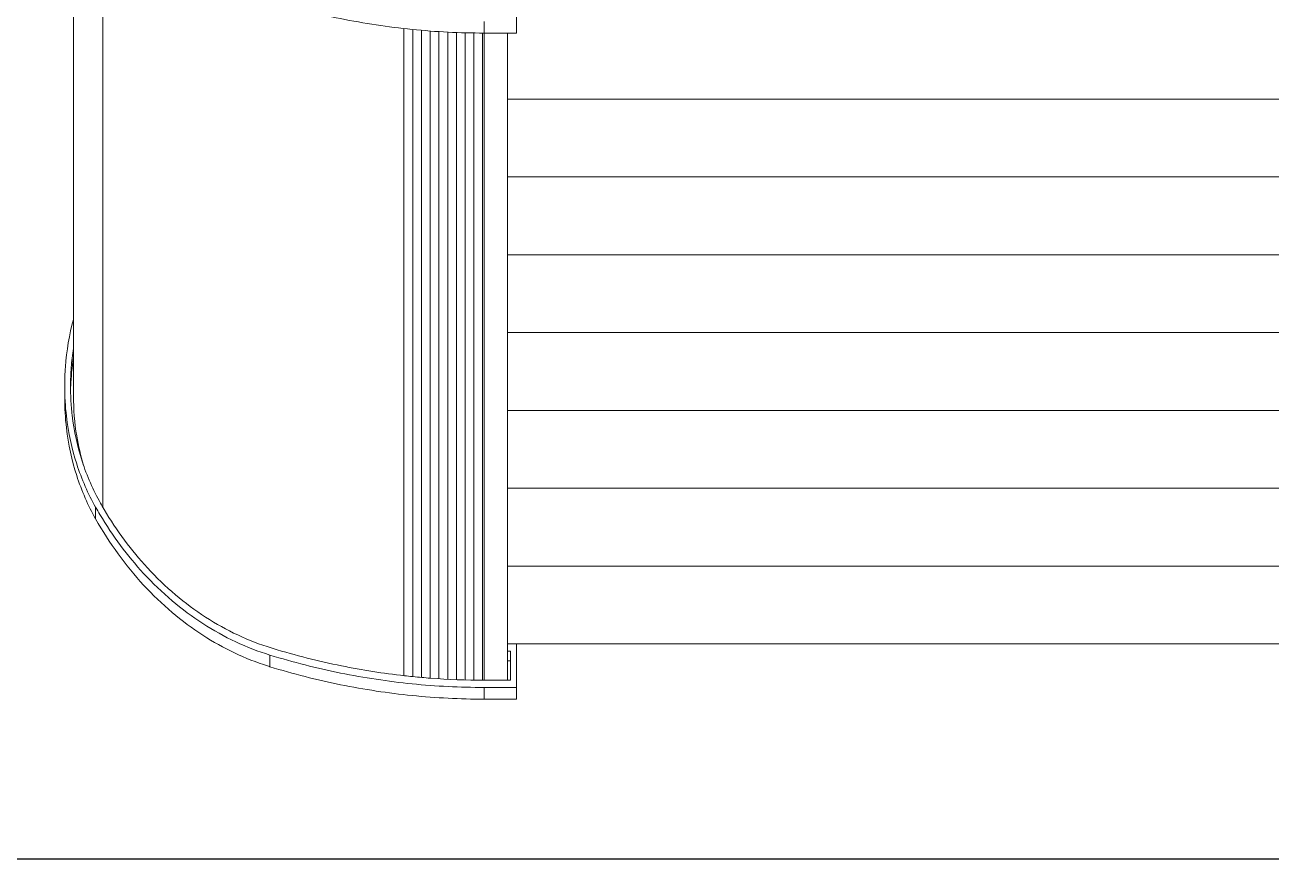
# Model space of a CAD drawing. Extents: x 3443499 to 7125205, y -1700016 to -264854.
# Drawn here: x 3733198.7 to 3733526.1, y -868343.9 to -868124.6 of the extents above; entities that cross this region are included whole.
import ezdxf

# ---------------------------------------------------------------- set-up
doc = ezdxf.new("R2010")
doc.units = 0
doc.header["$LTSCALE"] = 1000
doc.header["$MEASUREMENT"] = 0
for name, color, linetype in [('!校对', 2, 'CONTINUOUS'), ('LVTRY', 252, 'CONTINUOUS'), ('看线', 185, 'CONTINUOUS')]:
    doc.layers.add(name, color=color, linetype=linetype)
doc.layers.add('平面-空调预留孔', color=252, linetype='CONTINUOUS', lineweight=15)
doc.styles.add('DIM_FONT', font='SIMPLEX', dxfattribs={"width": 0.7, "bigfont": 'GBCBIG'})

# ---------------------------------------------------------------- blocks, each defined once
blk = doc.blocks.new('gdgdgdrgdfsfs')
at = {"layer": '平面-空调预留孔', "color": 252}
for p, q in [((701344.83, 763896.45), (701344.83, 763739.33)), ((701352.55, 763879), (701352.55, 763710.12)), ((701461.18, 763849.22), (701461.18, 763834.7)), ((701431.65, 763835.9), (701431.65, 763665.8)), ((701433.95, 763835.63), (701433.95, 763665.53)), ((701436.24, 763835.44), (701436.24, 763665.33)), ((701438.55, 763835.25), (701438.55, 763665.14)), ((701440.83, 763835.08), (701440.83, 763664.97)), ((701443.14, 763834.97), (701443.14, 763664.86)), ((701445.43, 763834.85), (701445.43, 763664.74)), ((701452.7, 763837.76), (701452.7, 763664.59)), ((701447.74, 763834.78), (701447.74, 763664.67)), ((701450.02, 763834.74), (701450.02, 763664.63)), ((701452.33, 763834.7), (701452.33, 763664.59)), ((701452.7, 763834.7), (701461.18, 763834.7)), ((701458.87, 763834.7), (701458.87, 763664.59)), ((703026.17, 763817.33), (701458.87, 763817.33)), ((703026.17, 763796.87), (701458.87, 763796.87)), ((703026.17, 763776.42), (701458.87, 763776.42)), ((703026.17, 763755.96), (701458.87, 763755.96)), ((703026.17, 763735.5), (701458.87, 763735.5)), ((703026.17, 763715.04), (701458.87, 763715.04)), ((701350.66, 763706.97), (701350.66, 763710.04)), ((703026.17, 763694.59), (701458.87, 763694.59)), ((701396.44, 763668.13), (701396.44, 763671.2)), ((701458.87, 763674.13), (701461.18, 763674.13)), ((703026.17, 763674.13), (701458.87, 763674.13)), ((701459.64, 763672.22), (701458.87, 763672.22)), ((701459.64, 763664.59), (701459.64, 763672.22)), ((701461.18, 763659.61), (701461.18, 763674.13)), ((701459.64, 763669.66), (701458.87, 763669.66)), ((701452.7, 763664.59), (701459.64, 763664.59)), ((701461.18, 763662.68), (701452.7, 763662.68)), ((701452.7, 763659.61), (701452.7, 763662.68)), ((701452.7, 763659.61), (701461.18, 763659.61))]:
    blk.add_line(p, q, dxfattribs=at)
for points, knots in [([(701396.44, 763843.22), (701402.57, 763841.33), (701414.96, 763838.18), (701433.77, 763835.33), (701446.39, 763834.7), (701452.7, 763834.7)], [0, 0, 0, 0, 24.225112, 48.471236, 72.728, 72.728, 72.728, 72.728]), ([(701342.52, 763741.89), (701342.52, 763743.57), (701342.73, 763749.52), (701343.73, 763755.4), (701344.82, 763759.44)], [0, 0, 0, 0, 5.021553, 17.829194, 17.829194, 17.829194, 17.829194]), ([(701344.8, 763751.78), (701344.55, 763750.12), (701344.18, 763746.83), (701344.06, 763743.51), (701344.06, 763741.89)], [0, 0, 0, 0, 5.087958, 9.936354, 9.936354, 9.936354, 9.936354]), ([(701350.66, 763710.04), (701348.66, 763713.56), (701345.3, 763721.22), (701342.92, 763732.25), (701342.52, 763739.24), (701342.52, 763741.89)], [0, 0, 0, 0, 13.053869, 26.0339, 33.984373, 33.984373, 33.984373, 33.984373]), ([(701342.52, 763738.83), (701342.52, 763736.17), (701342.92, 763729.18), (701345.3, 763718.15), (701348.66, 763710.49), (701350.66, 763706.97)], [0, 0, 0, 0, 7.950473, 20.930505, 33.984373, 33.984373, 33.984373, 33.984373]), ([(701344.15, 763738.38), (701344.22, 763736.99), (701344.69, 763731.45), (701346.75, 763721.93), (701349.99, 763714.53), (701351.92, 763711.14)], [0, 0, 0, 0, 4.169079, 16.701522, 29.305258, 29.305258, 29.305258, 29.305258]), ([(701344.83, 763739.33), (701344.83, 763735.79), (701345.34, 763729.55), (701346.73, 763723.56), (701347.48, 763721.05)], [0, 0, 0, 0, 10.602023, 18.658548, 18.658548, 18.658548, 18.658548]), ([(701396.44, 763671.2), (701390.36, 763673.07), (701378.51, 763678.62), (701363.35, 763691.46), (701355.15, 763702.47), (701351.78, 763708.11)], [0, 0, 0, 0, 24.049357, 47.94092, 69.255455, 69.255455, 69.255455, 69.255455]), ([(701352.88, 763709.47), (701356.22, 763703.85), (701364.3, 763692.97), (701379.23, 763680.33), (701390.85, 763674.89), (701396.81, 763673.05)], [0, 0, 0, 0, 21.180152, 44.607801, 68.19018, 68.19018, 68.19018, 68.19018]), ([(701350.66, 763706.97), (701354.29, 763700.58), (701362.83, 763688.83), (701378.33, 763675.7), (701389.94, 763670.2), (701395.81, 763668.33)], [0, 0, 0, 0, 23.6996, 47.591163, 70.812357, 70.812357, 70.812357, 70.812357]), ([(701452.7, 763662.68), (701446.39, 763662.68), (701433.77, 763663.31), (701414.96, 763666.16), (701402.57, 763669.31), (701396.44, 763671.2)], [0, 0, 0, 0, 24.256764, 48.502888, 72.728, 72.728, 72.728, 72.728]), ([(701397.26, 763672.91), (701403.2, 763671.1), (701414.65, 763668.2), (701426.24, 763666.38), (701431.76, 763665.76)], [0, 0, 0, 0, 23.47453, 44.806099, 44.806099, 44.806099, 44.806099]), ([(701396.44, 763668.13), (701402.57, 763666.25), (701414.96, 763663.09), (701433.77, 763660.24), (701446.39, 763659.61), (701452.7, 763659.61)], [0, 0, 0, 0, 24.22556, 48.472753, 72.728, 72.728, 72.728, 72.728])]:
    blk.add_open_spline(points, degree=3, knots=knots, dxfattribs=at)
for points in [[(701344.11, 763741.89), (701344.2, 763744.36), (701344.44, 763746.82), (701344.81, 763749.24)], [(701344.06, 763741.89), (701344.06, 763740.72), (701344.09, 763739.55), (701344.15, 763738.38)], [(701351.92, 763711.14), (701352.23, 763710.58), (701352.56, 763710.02), (701352.88, 763709.47)], [(701351.78, 763708.11), (701351.4, 763708.75), (701351.02, 763709.39), (701350.66, 763710.04)], [(701396.81, 763673.05), (701396.96, 763673.01), (701397.11, 763672.96), (701397.26, 763672.91)], [(701395.81, 763668.33), (701395.97, 763668.28), (701396.12, 763668.23), (701396.28, 763668.18)], [(701396.28, 763668.18), (701396.34, 763668.16), (701396.39, 763668.15), (701396.44, 763668.13)], [(701431.76, 763665.76), (701432.48, 763665.68), (701433.19, 763665.6), (701433.91, 763665.53)], [(701433.91, 763665.53), (701433.95, 763665.53), (701433.99, 763665.52), (701434.04, 763665.52)], [(701434.04, 763665.52), (701434.8, 763665.44), (701435.56, 763665.37), (701436.32, 763665.3)], [(701436.32, 763665.3), (701437.09, 763665.24), (701437.86, 763665.17), (701438.63, 763665.12)], [(701438.63, 763665.12), (701443.32, 763664.76), (701448.01, 763664.59), (701452.7, 763664.59)]]:
    blk.add_open_spline(points, degree=3, dxfattribs=at)
blk = doc.blocks.new('A$C25274923')
at = {"layer": '看线', "color": 252, "ltscale": 0.5}
blk.add_lwpolyline([(47200, 1750), (47200, 1400), (45200, 1400), (45200, 1750)], dxfattribs=at)
at = {"layer": '平面-空调预留孔', "color": 252}
blk.add_blockref('gdgdgdrgdfsfs', (-656042.52, -762217.56), dxfattribs=at)
at = {"layer": 'LVTRY', "color": 252, "style": 'DIM_FONT', "text_generation_flag": 4, "width": 0.8, "flags": 9}
for tag, p in [('XSIZE', (10837.5, 12298.97)), ('YSIZE', (10837.5, 12298.97)), ('XSIZE', (38237.5, 12298.97)), ('YSIZE', (38237.5, 12298.97)), ('XSIZE', (38237.69, 12298.97)), ('YSIZE', (38237.69, 12298.97))]:
    blk.add_attdef(tag, p, '', height=0.5, rotation=90, dxfattribs=at)
at = {"layer": 'LVTRY', "color": 252, "style": 'DIM_FONT', "width": 0.8, "flags": 9}
for tag, p in [('XSIZE', (16562.5, 12298.97)), ('YSIZE', (16562.5, 12298.97)), ('XSIZE', (43962.5, 12298.97)), ('YSIZE', (43962.5, 12298.97)), ('XSIZE', (43962.69, 12298.97)), ('YSIZE', (43962.69, 12298.97))]:
    blk.add_attdef(tag, p, '', height=0.5, rotation=90, dxfattribs=at)

msp = doc.modelspace()

# ---------------------------------------------------------------- block references
at = {"layer": '!校对'}
msp.add_blockref('A$C25274923', (3687909.12, -869743.92), dxfattribs=at)

doc.saveas('drawing.dxf')
